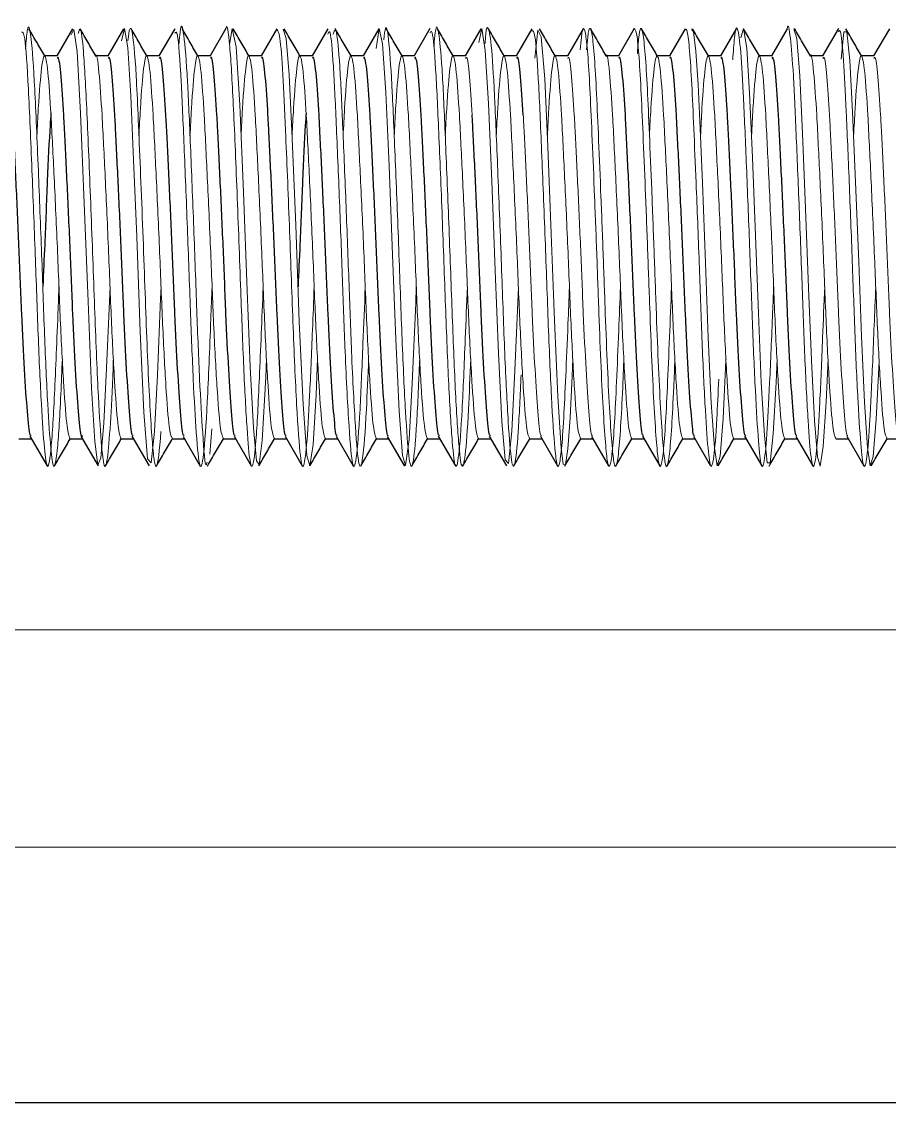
# Model space of a CAD drawing. Header units: millimetres. Extents: x -635 to 515, y -448 to 489.
# Drawn here: x 99.84 to 106.64, y 273.88 to 282.35 of the extents above; entities that cross this region are included whole.
import ezdxf

# ---------------------------------------------------------------- set-up
doc = ezdxf.new("R2010")
doc.units = ezdxf.units.MM

msp = doc.modelspace()

# ---------------------------------------------------------------- linework, layer by layer
at = {"color": 7, "linetype": 'Continuous', "lineweight": 25}
for p, q in [((100.2432, 282.2928), (100.1202, 282.0803)), ((100.6427, 282.2918), (100.5203, 282.0803)), ((101.0434, 282.2932), (100.9202, 282.0803)), ((101.4438, 282.2939), (101.3202, 282.0803)), ((101.8432, 282.2928), (101.7202, 282.0803)), ((102.2427, 282.2918), (102.1203, 282.0803)), ((102.6434, 282.2931), (102.5202, 282.0803)), ((103.0438, 282.2939), (102.9202, 282.0803)), ((103.4432, 282.2929), (103.3202, 282.0803)), ((103.8427, 282.2918), (103.7203, 282.0803)), ((104.2433, 282.2931), (104.1202, 282.0803)), ((104.6438, 282.2939), (104.5202, 282.0803)), ((105.0433, 282.293), (104.9202, 282.0803)), ((105.4427, 282.2918), (105.3203, 282.0803)), ((105.8433, 282.293), (105.7202, 282.0803)), ((106.2438, 282.2939), (106.1202, 282.0803)), ((106.6433, 282.293), (106.5202, 282.0803)), ((100.1228, 282.0803), (100.0226, 282.0803)), ((100.5228, 282.0803), (100.4226, 282.0803)), ((100.9228, 282.0803), (100.8226, 282.0803)), ((101.3228, 282.0803), (101.2226, 282.0803)), ((101.7228, 282.0803), (101.6226, 282.0803)), ((102.1228, 282.0803), (102.0226, 282.0803)), ((102.5228, 282.0803), (102.4226, 282.0803)), ((102.9228, 282.0803), (102.8226, 282.0803)), ((103.3228, 282.0803), (103.2226, 282.0803)), ((103.7228, 282.0803), (103.6226, 282.0803)), ((104.1228, 282.0803), (104.0226, 282.0803)), ((104.5228, 282.0803), (104.4226, 282.0803)), ((104.9228, 282.0803), (104.8226, 282.0803)), ((105.3228, 282.0803), (105.2226, 282.0803)), ((105.7228, 282.0803), (105.6226, 282.0803)), ((106.1228, 282.0803), (106.0226, 282.0803)), ((106.5228, 282.0803), (106.4226, 282.0803)), ((99.8226, 279.0803), (99.9202, 279.0803)), ((99.9091, 279.0995), (100.0436, 278.8671)), ((100.2226, 279.0803), (100.3203, 279.0803)), ((100.3086, 279.1003), (100.4428, 278.8685)), ((100.6226, 279.0803), (100.7202, 279.0803)), ((100.7088, 279.1001), (100.8429, 278.8683)), ((101.0226, 279.0803), (101.1202, 279.0803)), ((101.1093, 279.0991), (101.2438, 278.8667)), ((101.4226, 279.0803), (101.5202, 279.0803)), ((101.5091, 279.0994), (101.6436, 278.867)), ((101.8226, 279.0803), (101.9203, 279.0803)), ((101.9087, 279.1003), (102.0428, 278.8684)), ((102.2226, 279.0803), (102.3202, 279.0803)), ((102.3087, 279.1001), (102.4429, 278.8683)), ((102.6226, 279.0803), (102.7202, 279.0803)), ((102.7093, 279.0991), (102.8438, 278.8667)), ((103.0226, 279.0803), (103.1202, 279.0803)), ((103.1091, 279.0994), (103.2436, 278.867)), ((103.4226, 279.0803), (103.5202, 279.0803)), ((103.5087, 279.1003), (103.6428, 278.8684)), ((103.8226, 279.0803), (103.9202, 279.0803)), ((103.9087, 279.1002), (104.0428, 278.8684)), ((104.2226, 279.0803), (104.3202, 279.0803)), ((104.3092, 279.0992), (104.4437, 278.8668)), ((104.6226, 279.0803), (104.7202, 279.0803)), ((104.7091, 279.0994), (104.8436, 278.8669)), ((105.0226, 279.0803), (105.1202, 279.0803)), ((105.1087, 279.1003), (105.2429, 278.8683)), ((105.4226, 279.0803), (105.5202, 279.0803)), ((105.5087, 279.1002), (105.6428, 278.8684)), ((105.8226, 279.0803), (105.9202, 279.0803)), ((105.9092, 279.0992), (106.0437, 278.8668)), ((106.2226, 279.0803), (106.3202, 279.0803)), ((106.3091, 279.0993), (106.4437, 278.8669)), ((106.6226, 279.0803), (106.7202, 279.0803)), ((93.4745, 273.8803), (118.8745, 273.8803))]:
    msp.add_line(p, q, dxfattribs=at)
at = {"color": 144, "linetype": 'Continuous', "lineweight": 18}
for p, q in [((101.3336, 279.1585), (101.3197, 278.9605)), ((95.4745, 277.5828), (116.8745, 277.5828)), ((95.4745, 275.8803), (116.8745, 275.8803))]:
    msp.add_line(p, q, dxfattribs=at)
at = {"color": 144, "linetype": 'Continuous', "lineweight": 18, "flags": 128}
for points in [[(100.5366, 280.2721), (100.5103, 279.6324), (100.4894, 279.2031), (100.4659, 278.9306), (100.4407, 278.8737), (100.418, 279.0598), (100.3922, 279.4776), (100.3642, 280.1565), (100.3353, 280.9267), (100.3056, 281.6322), (100.2783, 282.1135), (100.2542, 282.2875), (100.2324, 282.2445), (100.2324, 282.2445)], [(100.9366, 280.2714), (100.9331, 280.1802), (100.9079, 279.5786), (100.8852, 279.1379), (100.8594, 278.8923), (100.8313, 278.9242), (100.8025, 279.2879), (100.7728, 279.9187), (100.7455, 280.6642), (100.7214, 281.2667), (100.6995, 281.7667), (100.6757, 282.1425), (100.6498, 282.2957), (100.6269, 282.1988), (100.6269, 282.1988)], [(101.7632, 279.7082), (101.7571, 279.5617), (101.7299, 279.0669), (101.7059, 278.878), (101.6838, 278.9065), (101.6601, 279.1667), (101.6342, 279.6447), (101.6112, 280.2389), (101.5818, 281.0137), (101.5527, 281.698), (101.5248, 282.1514), (101.4946, 282.295), (101.4737, 282.1671), (101.4737, 282.1671)], [(102.1633, 279.7079), (102.1509, 279.4237), (102.1273, 279.0365), (102.1014, 278.867), (102.0784, 278.9484), (102.049, 279.3485), (102.0198, 279.998), (101.9921, 280.7526), (101.9618, 281.4924), (101.9409, 281.9319), (101.9176, 282.2174), (101.8922, 282.2909), (101.8922, 282.2909)], [(102.9366, 280.2723), (102.9316, 280.1414), (102.9051, 279.5155), (102.8805, 279.0751), (102.853, 278.8701), (102.8284, 278.9484), (102.802, 279.2954), (102.7751, 279.8601), (102.7509, 280.5217), (102.7234, 281.2188), (102.6982, 281.7934), (102.6725, 282.1748), (102.6452, 282.2957), (102.6211, 282.138), (102.6211, 282.138)], [(103.7367, 280.2699), (103.7365, 280.2655), (103.7095, 279.6141), (103.6853, 279.1392), (103.6579, 278.8855), (103.6325, 278.9152), (103.607, 279.2148), (103.5796, 279.7498), (103.5554, 280.3978), (103.5283, 281.0994), (103.5023, 281.7061), (103.4774, 282.1235), (103.4499, 282.2956), (103.4255, 282.1856), (103.4255, 282.1856)], [(104.1633, 279.7065), (104.1575, 279.5701), (104.1417, 279.2432), (104.1242, 279.0024), (104.1057, 278.8776), (104.0884, 278.8817), (104.0726, 279.0053), (104.0456, 279.4122), (104.0194, 280.0081), (103.9946, 280.6867), (103.9671, 281.3695), (103.9427, 281.9004), (103.916, 282.229), (103.8894, 282.2824), (103.865, 282.0621), (103.865, 282.0621)], [(105.3634, 279.7052), (105.3629, 279.6922), (105.3415, 279.2384), (105.3177, 278.9442), (105.2937, 278.8669), (105.2723, 279.0084), (105.2483, 279.3609), (105.2245, 279.8742), (105.2032, 280.4597), (105.1789, 281.0844), (105.161, 281.5111), (105.1451, 281.8557), (105.128, 282.1166), (105.1096, 282.2676), (105.0919, 282.2899), (105.0919, 282.2899)], [(105.7633, 279.7078), (105.7553, 279.5213), (105.7338, 279.1183), (105.7094, 278.8922), (105.6863, 278.8916), (105.6645, 279.1045), (105.64, 279.521), (105.6174, 280.0652), (105.5952, 280.6711), (105.5707, 281.2846), (105.5485, 281.7883), (105.5259, 282.1405), (105.5014, 282.2937), (105.4795, 282.2223), (105.4795, 282.2223)], [(106.1633, 279.7077), (106.1484, 279.3695), (106.1257, 279.0183), (106.1012, 278.8666), (106.0794, 278.9394), (106.0563, 279.2246), (106.0319, 279.696), (106.0104, 280.2616), (105.987, 280.8836), (105.9627, 281.4718), (105.9413, 281.9246), (105.9176, 282.2175), (105.8935, 282.2934), (105.8935, 282.2934)], [(106.5634, 279.7053), (106.5626, 279.6854), (106.5412, 279.2335), (106.5174, 278.9418), (106.4934, 278.8674), (106.4721, 279.0116), (106.448, 279.3666), (106.4243, 279.8813), (106.4029, 280.4676), (106.3786, 281.0921), (106.3552, 281.6423), (106.3336, 282.0444), (106.3092, 282.2691), (106.2862, 282.2683), (106.2644, 282.054), (106.2644, 282.054)]]:
    msp.add_lwpolyline(points, dxfattribs=at)
at = {"color": 144, "linetype": 'Continuous', "lineweight": 18}
for points, knots in [([(101.2976, 278.8976), (101.295, 278.8876), (101.2827, 278.8397), (101.2652, 279.0796), (101.2384, 279.5194), (101.2161, 280.0908), (101.1932, 280.7411), (101.1666, 281.3829), (101.1431, 281.9457), (101.1144, 282.2817), (101.0923, 282.3566), (101.0802, 282.2094), (101.0776, 282.1771)], [0, 0, 0, 0, 0.033693, 0.161987, 0.266959, 0.368956, 0.478926, 0.592084, 0.700893, 0.832469, 0.963344, 1, 1, 1, 1]), ([(101.7367, 280.27), (101.7266, 280.021), (101.7067, 279.528), (101.6824, 279.0479), (101.6556, 278.8421), (101.6332, 278.8721), (101.6105, 279.1349), (101.5838, 279.6145), (101.5602, 280.2726), (101.5317, 281.0268), (101.5024, 281.7387), (101.4755, 282.1899), (101.4536, 282.3512), (101.4441, 282.2918), (101.4438, 282.2902)], [0, 0, 0, 0, 0.098639, 0.195339, 0.274497, 0.351524, 0.434352, 0.519705, 0.601823, 0.700967, 0.799766, 0.897115, 0.997124, 1, 1, 1, 1]), ([(100.1365, 280.2733), (100.1344, 280.2167), (100.1224, 279.9022), (100.1011, 279.3957), (100.0736, 278.9339), (100.0445, 278.8177), (100.0225, 278.9803), (99.998, 279.3367), (99.9732, 279.8767), (99.9512, 280.5312), (99.9231, 281.2307), (99.8973, 281.8569), (99.8698, 282.2681), (99.852, 282.2671), (99.8441, 282.2667)], [0, 0, 0, 0, 0.02158, 0.120057, 0.217683, 0.317541, 0.393161, 0.471771, 0.55624, 0.638098, 0.723341, 0.820809, 0.919453, 1, 1, 1, 1]), ([(100.1632, 279.7097), (100.1592, 279.6133), (100.1456, 279.2857), (100.1237, 278.9412), (100.0945, 278.8162), (100.0725, 278.9807), (100.048, 279.3367), (100.0232, 279.8766), (100.0012, 280.5317), (99.9731, 281.2286), (99.9472, 281.8659), (99.9181, 282.2617), (99.8928, 282.3579), (99.8787, 282.1913), (99.8739, 282.1343)], [0, 0, 0, 0, 0.0410443, 0.1395636, 0.2403343, 0.3166456, 0.3959748, 0.4812161, 0.5638231, 0.6498453, 0.7482048, 0.8477505, 0.9479073, 1, 1, 1, 1]), ([(100.5633, 279.7067), (100.5623, 279.6817), (100.5536, 279.4698), (100.5399, 279.1771), (100.5152, 278.8853), (100.4904, 278.8317), (100.4684, 279.0262), (100.4403, 279.4695), (100.4143, 280.1445), (100.3854, 280.9404), (100.3552, 281.665), (100.3308, 282.1291), (100.3059, 282.3241), (100.2931, 282.2756), (100.2878, 282.2551)], [0, 0, 0, 0, 0.0107241, 0.0907315, 0.173843, 0.263287, 0.3498561, 0.4400136, 0.5432408, 0.6474968, 0.7525885, 0.8550671, 0.9388195, 1, 1, 1, 1]), ([(100.9352, 279.1379), (100.9243, 278.9804), (100.9123, 278.8834), (100.8956, 278.8582), (100.8904, 278.8689), (100.8807, 278.9227), (100.876, 278.9659), (100.86, 279.1506), (100.848, 279.3493), (100.8312, 279.7093), (100.8258, 279.8388), (100.8159, 280.1026), (100.8113, 280.237), (100.7957, 280.6651), (100.7837, 280.9725), (100.7667, 281.3803), (100.7612, 281.5073), (100.7511, 281.7334), (100.7467, 281.832), (100.7313, 282.0994), (100.7194, 282.2272), (100.7023, 282.2983), (100.6967, 282.3026), (100.6864, 282.2758), (100.6819, 282.246), (100.6769, 282.1988)], [0, 0, 0, 0, 0.125, 0.125, 0.1875, 0.1875, 0.25, 0.25, 0.375, 0.375, 0.4375, 0.4375, 0.5, 0.5, 0.625, 0.625, 0.6875, 0.6875, 0.75, 0.75, 0.875, 0.875, 0.9375, 0.9375, 1, 1, 1, 1]), ([(101.3365, 280.2734), (101.3332, 280.1879), (101.32, 279.8471), (101.2985, 279.3301), (101.2699, 278.9023), (101.2395, 278.8165), (101.2152, 279.0658), (101.1884, 279.5226), (101.1661, 280.09), (101.1432, 280.7407), (101.1166, 281.3853), (101.0931, 281.936), (101.0672, 282.2875), (101.0506, 282.2663), (101.0437, 282.2575)], [0, 0, 0, 0, 0.032701, 0.13034, 0.228521, 0.327859, 0.424462, 0.503503, 0.580305, 0.66311, 0.748315, 0.830245, 0.929319, 1, 1, 1, 1]), ([(102.1365, 280.273), (102.132, 280.1579), (102.1196, 279.8426), (102.1002, 279.3882), (102.0777, 278.9944), (102.051, 278.8251), (102.0273, 278.9147), (101.9989, 279.3049), (101.9695, 279.9741), (101.9426, 280.7654), (101.9132, 281.4645), (101.8913, 281.9615), (101.8672, 282.2683), (101.8513, 282.2813), (101.8432, 282.2879)], [0, 0, 0, 0, 0.044218, 0.121163, 0.203689, 0.288847, 0.370832, 0.469648, 0.568306, 0.66533, 0.765137, 0.840618, 0.91881, 1, 1, 1, 1]), ([(102.5365, 280.273), (102.5305, 280.1206), (102.5159, 279.7556), (102.4945, 279.2481), (102.4662, 278.8747), (102.4367, 278.8296), (102.4099, 279.1344), (102.3804, 279.6869), (102.3584, 280.3274), (102.3342, 280.9623), (102.309, 281.5665), (102.2872, 282.032), (102.263, 282.303), (102.249, 282.2667), (102.2431, 282.2515)], [0, 0, 0, 0, 0.058714, 0.140625, 0.239176, 0.337752, 0.434522, 0.534189, 0.609558, 0.687545, 0.771997, 0.853394, 0.93812, 1, 1, 1, 1]), ([(102.5633, 279.7077), (102.5574, 279.5683), (102.5424, 279.2104), (102.5163, 278.8786), (102.4866, 278.8286), (102.4599, 279.1346), (102.4304, 279.6869), (102.4084, 280.3274), (102.3842, 280.9625), (102.359, 281.5655), (102.3372, 282.0356), (102.3095, 282.3286), (102.2923, 282.2752), (102.2831, 282.2468)], [0, 0, 0, 0, 0.0657302, 0.1687725, 0.2718413, 0.373021, 0.4772297, 0.5560331, 0.6375744, 0.7258746, 0.8109815, 0.8995683, 1, 1, 1, 1]), ([(102.9632, 279.7083), (102.9605, 279.6424), (102.949, 279.3675), (102.9311, 279.0348), (102.9025, 278.8209), (102.8786, 278.9051), (102.8522, 279.2598), (102.8247, 279.8329), (102.8014, 280.5294), (102.773, 281.2304), (102.7483, 281.8303), (102.7228, 282.2139), (102.6988, 282.3509), (102.6861, 282.2444), (102.6816, 282.2069)], [0, 0, 0, 0, 0.028555, 0.118946, 0.212797, 0.303344, 0.39583, 0.489026, 0.579099, 0.672851, 0.764012, 0.855806, 0.949368, 1, 1, 1, 1]), ([(103.3365, 280.2739), (103.331, 280.1346), (103.3165, 279.7676), (103.2957, 279.276), (103.2694, 278.9092), (103.2418, 278.8215), (103.2186, 279.0203), (103.1903, 279.4731), (103.1654, 280.1105), (103.14, 280.8236), (103.1119, 281.4974), (103.0888, 282.0125), (103.064, 282.2966), (103.0497, 282.2715), (103.0441, 282.2617)], [0, 0, 0, 0, 0.053559, 0.141063, 0.230273, 0.32032, 0.407264, 0.497761, 0.585889, 0.674412, 0.764792, 0.851679, 0.941917, 1, 1, 1, 1]), ([(103.3632, 279.7085), (103.3574, 279.5685), (103.3431, 279.2294), (103.3195, 278.9131), (103.2918, 278.8205), (103.2686, 279.0206), (103.2403, 279.4731), (103.2154, 280.1103), (103.19, 280.8242), (103.1619, 281.4947), (103.1388, 282.0221), (103.1108, 282.2966), (103.0903, 282.3376), (103.0786, 282.1968), (103.0754, 282.1575)], [0, 0, 0, 0, 0.063504, 0.153906, 0.245155, 0.333261, 0.424966, 0.514271, 0.603976, 0.695563, 0.78361, 0.875052, 0.965109, 1, 1, 1, 1]), ([(103.7578, 279.5818), (103.7505, 279.4206), (103.735, 279.0794), (103.7076, 278.8407), (103.6825, 278.8685), (103.6573, 279.1793), (103.6291, 279.7186), (103.6059, 280.4011), (103.5781, 281.1116), (103.5521, 281.7335), (103.5279, 282.1754), (103.4992, 282.3244), (103.484, 282.3054), (103.4751, 282.179), (103.4748, 282.1756)], [0, 0, 0, 0, 0.08331, 0.176349, 0.267096, 0.358019, 0.451007, 0.540375, 0.633125, 0.724625, 0.814828, 0.907991, 0.997559, 1, 1, 1, 1]), ([(104.1366, 280.2716), (104.1328, 280.1738), (104.1229, 279.9217), (104.1073, 279.563), (104.0919, 279.2236), (104.0742, 278.9814), (104.0557, 278.8564), (104.0383, 278.8608), (104.0202, 279.0097), (103.9953, 279.3768), (103.9693, 279.9888), (103.9451, 280.6971), (103.9166, 281.3849), (103.8931, 281.9367), (103.867, 282.2782), (103.8505, 282.2764), (103.8428, 282.2756)], [0, 0, 0, 0, 0.037684, 0.097159, 0.154563, 0.214007, 0.274437, 0.333587, 0.391051, 0.480677, 0.569245, 0.656376, 0.746467, 0.833116, 0.922304, 1, 1, 1, 1]), ([(104.5366, 280.2713), (104.532, 280.1558), (104.5214, 279.8873), (104.5054, 279.5189), (104.49, 279.1899), (104.472, 278.9603), (104.4536, 278.8503), (104.4365, 278.8694), (104.4208, 279.0112), (104.4026, 279.2691), (104.3842, 279.6269), (104.3676, 280.0503), (104.3516, 280.5111), (104.3333, 280.9821), (104.3149, 281.4232), (104.2988, 281.798), (104.2823, 282.0851), (104.2639, 282.2658), (104.2456, 282.3136), (104.2326, 282.2664), (104.2242, 282.1637), (104.2213, 282.129)], [0, 0, 0, 0, 0.0414636, 0.0963756, 0.1496369, 0.2049685, 0.2609711, 0.3155489, 0.3689639, 0.4245252, 0.4804471, 0.5346513, 0.5883429, 0.6440899, 0.6998853, 0.7536874, 0.8077681, 0.8636557, 0.9192793, 0.9727669, 1, 1, 1, 1]), ([(104.5633, 279.7067), (104.5607, 279.6455), (104.5524, 279.4508), (104.5401, 279.1923), (104.522, 278.9596), (104.5036, 278.8505), (104.4865, 278.8693), (104.4708, 279.0112), (104.4526, 279.2691), (104.4342, 279.6269), (104.4176, 280.0503), (104.4016, 280.5111), (104.3833, 280.9821), (104.3649, 281.4232), (104.3488, 281.798), (104.3323, 282.0851), (104.3139, 282.2658), (104.2956, 282.3136), (104.2826, 282.2664), (104.2742, 282.1637), (104.2713, 282.129)], [0, 0, 0, 0, 0.026315, 0.083706, 0.143327, 0.203672, 0.262481, 0.320038, 0.379907, 0.440165, 0.498571, 0.556426, 0.616495, 0.676616, 0.73459, 0.792864, 0.853085, 0.913021, 0.970655, 1, 1, 1, 1]), ([(104.9366, 280.2707), (104.9313, 280.1377), (104.92, 279.8533), (104.9036, 279.476), (104.888, 279.1576), (104.8699, 278.9409), (104.8515, 278.846), (104.8347, 278.8797), (104.8188, 279.0355), (104.8005, 279.3064), (104.7821, 279.6734), (104.7659, 280.1025), (104.7495, 280.566), (104.7311, 281.0361), (104.7128, 281.4706), (104.697, 281.8367), (104.6802, 282.1107), (104.6616, 282.2835), (104.6497, 282.2904), (104.6438, 282.2939)], [0, 0, 0, 0, 0.05187, 0.11091, 0.16857, 0.228547, 0.288983, 0.347628, 0.405559, 0.465747, 0.526056, 0.584267, 0.6426, 0.70295, 0.763083, 0.820927, 0.879685, 0.940148, 1, 1, 1, 1]), ([(104.9633, 279.7067), (104.9601, 279.6309), (104.9512, 279.4232), (104.9381, 279.1596), (104.9199, 278.9403), (104.9015, 278.8461), (104.8847, 278.8797), (104.8688, 279.0355), (104.8505, 279.3064), (104.8321, 279.6734), (104.8159, 280.1025), (104.7995, 280.566), (104.7811, 281.0361), (104.7628, 281.4707), (104.747, 281.8363), (104.7301, 282.112), (104.7117, 282.2786), (104.6936, 282.3117), (104.6806, 282.2504), (104.6718, 282.1379), (104.6687, 282.0977)], [0, 0, 0, 0, 0.032715, 0.089703, 0.14898, 0.208711, 0.266672, 0.323928, 0.383413, 0.443019, 0.50055, 0.558203, 0.617848, 0.677281, 0.73445, 0.792522, 0.852279, 0.911491, 0.968427, 1, 1, 1, 1]), ([(105.306, 279.5464), (105.3012, 279.4376), (105.2892, 279.163), (105.2678, 278.9102), (105.2433, 278.828), (105.2227, 278.9774), (105.1983, 279.3327), (105.1742, 279.8525), (105.1535, 280.4652), (105.1309, 281.0428), (105.1108, 281.5172), (105.0952, 281.874), (105.078, 282.1358), (105.06, 282.2915), (105.0487, 282.2892), (105.0433, 282.2881)], [0, 0, 0, 0, 0.058219, 0.146922, 0.235997, 0.321678, 0.410713, 0.499466, 0.585204, 0.674501, 0.741343, 0.805605, 0.87145, 0.938911, 1, 1, 1, 1]), ([(105.7366, 280.2727), (105.734, 280.2053), (105.7234, 279.9301), (105.705, 279.5041), (105.6842, 279.0813), (105.6592, 278.8549), (105.6362, 278.8542), (105.6149, 279.0758), (105.5898, 279.493), (105.5673, 280.0526), (105.5455, 280.6799), (105.5204, 281.2943), (105.4985, 281.815), (105.4761, 282.1792), (105.451, 282.3258), (105.4326, 282.2827), (105.4202, 282.1138), (105.4155, 282.0491)], [0, 0, 0, 0, 0.023423, 0.095623, 0.165867, 0.239015, 0.310837, 0.38135, 0.45459, 0.52598, 0.596869, 0.670141, 0.741065, 0.812419, 0.885663, 0.956203, 1, 1, 1, 1]), ([(106.1365, 280.2729), (106.1311, 280.1364), (106.1177, 279.7977), (106.0984, 279.3434), (106.076, 278.9807), (106.0509, 278.8292), (106.0296, 278.9048), (106.0065, 279.1964), (105.9816, 279.6694), (105.9606, 280.2601), (105.9371, 280.893), (105.9124, 281.483), (105.8916, 281.9625), (105.8677, 282.2384), (105.8508, 282.3428), (105.8434, 282.2924), (105.8433, 282.2918)], [0, 0, 0, 0, 0.052573, 0.13044, 0.208836, 0.289276, 0.366728, 0.4456, 0.52594, 0.603093, 0.682381, 0.762556, 0.83953, 0.919174, 0.999119, 1, 1, 1, 1]), ([(106.5367, 280.2699), (106.5284, 280.0676), (106.5122, 279.6702), (106.4915, 279.2003), (106.4674, 278.9043), (106.4431, 278.8294), (106.4224, 278.9805), (106.398, 279.3385), (106.374, 279.8598), (106.3532, 280.4735), (106.3285, 281.1011), (106.3049, 281.6625), (106.284, 282.0756), (106.2618, 282.2987), (106.2491, 282.2771), (106.2441, 282.2686)], [0, 0, 0, 0, 0.079852, 0.15693, 0.236709, 0.316755, 0.393779, 0.473849, 0.553597, 0.630686, 0.710984, 0.790373, 0.867648, 0.948108, 1, 1, 1, 1]), ([(100.4745, 281.617), (100.4666, 281.7378), (100.4505, 281.9825), (100.4314, 282.1145), (100.4229, 282.0771), (100.4226, 282.0755)], [0, 0, 0, 0, 0.482804, 0.978262, 1, 1, 1, 1]), ([(104.4745, 281.617), (104.4666, 281.7378), (104.4505, 281.9825), (104.4314, 282.1145), (104.4229, 282.0771), (104.4226, 282.0755)], [0, 0, 0, 0, 0.482804, 0.978262, 1, 1, 1, 1]), ([(106.0745, 281.617), (106.0666, 281.7378), (106.0505, 281.9825), (106.0314, 282.1145), (106.0229, 282.0771), (106.0226, 282.0755)], [0, 0, 0, 0, 0.482804, 0.978262, 1, 1, 1, 1]), ([(100.0745, 281.617), (100.0665, 281.7424), (100.0504, 281.9964), (100.0231, 282.1182), (100.0007, 282.0103), (99.9792, 281.7677), (99.9669, 281.525), (99.9632, 281.4507)], [0, 0, 0, 0, 0.223333, 0.45252, 0.672656, 0.899858, 1, 1, 1, 1]), ([(100.8745, 281.617), (100.8665, 281.7424), (100.8504, 281.9964), (100.8231, 282.1182), (100.8007, 282.0102), (100.7793, 281.7683), (100.767, 281.5263), (100.7633, 281.4529)], [0, 0, 0, 0, 0.223561, 0.452981, 0.673341, 0.900775, 1, 1, 1, 1]), ([(101.2745, 281.617), (101.2665, 281.7424), (101.2504, 281.9964), (101.2231, 282.1182), (101.2007, 282.0102), (101.1793, 281.7684), (101.167, 281.5266), (101.1633, 281.4533)], [0, 0, 0, 0, 0.223609, 0.453078, 0.673486, 0.900968, 1, 1, 1, 1]), ([(101.6745, 281.617), (101.6665, 281.7424), (101.6504, 281.9964), (101.6231, 282.1182), (101.6007, 282.0103), (101.5792, 281.7678), (101.5669, 281.5252), (101.5632, 281.4511)], [0, 0, 0, 0, 0.223375, 0.452605, 0.672783, 0.900028, 1, 1, 1, 1]), ([(102.0745, 281.617), (102.0665, 281.7424), (102.0504, 281.9964), (102.0231, 282.1182), (102.0007, 282.0102), (101.9793, 281.7687), (101.9671, 281.5275), (101.9634, 281.4547)], [0, 0, 0, 0, 0.223749, 0.453362, 0.673907, 0.901532, 1, 1, 1, 1]), ([(102.4745, 281.617), (102.4665, 281.7424), (102.4504, 281.9964), (102.4231, 282.1182), (102.4007, 282.0102), (102.3793, 281.7685), (102.367, 281.5269), (102.3633, 281.4538)], [0, 0, 0, 0, 0.2236543, 0.4531703, 0.6736229, 0.9011517, 1, 1, 1, 1]), ([(102.8745, 281.617), (102.8665, 281.7424), (102.8504, 281.9964), (102.8231, 282.1182), (102.8007, 282.0102), (102.7793, 281.768), (102.767, 281.5257), (102.7632, 281.4518)], [0, 0, 0, 0, 0.22345, 0.452756, 0.673007, 0.900328, 1, 1, 1, 1]), ([(103.2745, 281.617), (103.2665, 281.7424), (103.2504, 281.9964), (103.2231, 282.1183), (103.2007, 282.0102), (103.1793, 281.7688), (103.1671, 281.5278), (103.1634, 281.4551)], [0, 0, 0, 0, 0.223793, 0.453451, 0.67404, 0.90171, 1, 1, 1, 1]), ([(103.3745, 281.617), (103.3677, 281.7255), (103.354, 281.9425), (103.3353, 282.0828), (103.3255, 282.065), (103.3228, 282.0599)], [0, 0, 0, 0, 0.418034, 0.836098, 1, 1, 1, 1]), ([(103.6745, 281.617), (103.6665, 281.7424), (103.6504, 281.9964), (103.6231, 282.1182), (103.6007, 282.0102), (103.5793, 281.768), (103.567, 281.5256), (103.5632, 281.4518)], [0, 0, 0, 0, 0.223444, 0.452745, 0.67299, 0.900305, 1, 1, 1, 1]), ([(104.0745, 281.617), (104.0665, 281.7424), (104.0504, 281.9964), (104.0231, 282.1182), (104.0007, 282.0102), (103.9793, 281.7683), (103.967, 281.5264), (103.9633, 281.4529)], [0, 0, 0, 0, 0.223565, 0.452989, 0.673354, 0.900791, 1, 1, 1, 1]), ([(104.1745, 281.617), (104.1677, 281.7255), (104.154, 281.9425), (104.1353, 282.0828), (104.1255, 282.065), (104.1228, 282.0599)], [0, 0, 0, 0, 0.418021, 0.836071, 1, 1, 1, 1]), ([(104.8745, 281.617), (104.8665, 281.7424), (104.8504, 281.9964), (104.8231, 282.1183), (104.8007, 282.0102), (104.7793, 281.7689), (104.7671, 281.528), (104.7634, 281.4555)], [0, 0, 0, 0, 0.223834, 0.453534, 0.674163, 0.901874, 1, 1, 1, 1]), ([(105.2745, 281.617), (105.2665, 281.7424), (105.2504, 281.9964), (105.2231, 282.1182), (105.2007, 282.0102), (105.1793, 281.7688), (105.1671, 281.5276), (105.1634, 281.4548)], [0, 0, 0, 0, 0.223763, 0.453391, 0.673951, 0.901591, 1, 1, 1, 1]), ([(105.6745, 281.617), (105.6665, 281.7424), (105.6504, 281.9964), (105.6231, 282.1182), (105.6007, 282.0102), (105.5793, 281.7683), (105.567, 281.5264), (105.5633, 281.4529)], [0, 0, 0, 0, 0.223561, 0.452981, 0.673342, 0.900776, 1, 1, 1, 1]), ([(106.1745, 281.6171), (106.1677, 281.7255), (106.154, 281.9425), (106.1353, 282.0828), (106.1255, 282.065), (106.1228, 282.0599)], [0, 0, 0, 0, 0.4180419, 0.8361133, 1, 1, 1, 1]), ([(106.4745, 281.617), (106.4665, 281.7424), (106.4504, 281.9964), (106.4231, 282.1182), (106.4007, 282.0102), (106.3793, 281.7682), (106.367, 281.5263), (106.3633, 281.4528)], [0, 0, 0, 0, 0.22355, 0.452959, 0.673309, 0.900732, 1, 1, 1, 1]), ([(106.5745, 281.6171), (106.5677, 281.7256), (106.554, 281.9425), (106.5353, 282.0828), (106.5255, 282.065), (106.5228, 282.0599)], [0, 0, 0, 0, 0.418057, 0.836143, 1, 1, 1, 1]), ([(100.2226, 279.085), (100.2152, 279.1027), (100.2, 279.1396), (100.1746, 279.4704), (100.1484, 279.9596), (100.1259, 280.5451), (100.0986, 281.1443), (100.0825, 281.4608), (100.0745, 281.617)], [0, 0, 0, 0, 0.157112, 0.327028, 0.496945, 0.661577, 0.832977, 1, 1, 1, 1]), ([(100.6226, 279.085), (100.6152, 279.1027), (100.6, 279.1396), (100.5746, 279.4704), (100.5484, 279.9596), (100.5259, 280.5451), (100.4986, 281.1443), (100.4825, 281.4608), (100.4745, 281.617)], [0, 0, 0, 0, 0.157112, 0.3270283, 0.4969447, 0.6615767, 0.8329771, 1, 1, 1, 1]), ([(101.0226, 279.085), (101.0152, 279.1027), (101, 279.1396), (100.9746, 279.4704), (100.9484, 279.9596), (100.9259, 280.5451), (100.8986, 281.1443), (100.8825, 281.4608), (100.8745, 281.617)], [0, 0, 0, 0, 0.157112, 0.327028, 0.496945, 0.661577, 0.832977, 1, 1, 1, 1]), ([(101.4226, 279.085), (101.4152, 279.1027), (101.4, 279.1396), (101.3746, 279.4704), (101.3484, 279.9596), (101.3259, 280.5451), (101.2986, 281.1443), (101.2825, 281.4608), (101.2745, 281.617)], [0, 0, 0, 0, 0.157112, 0.327028, 0.496945, 0.661577, 0.832977, 1, 1, 1, 1]), ([(101.8226, 279.085), (101.8152, 279.1027), (101.8, 279.1396), (101.7746, 279.4704), (101.7484, 279.9596), (101.7259, 280.5451), (101.6986, 281.1443), (101.6825, 281.4608), (101.6745, 281.617)], [0, 0, 0, 0, 0.157112, 0.327028, 0.496945, 0.661577, 0.832977, 1, 1, 1, 1]), ([(102.2226, 279.085), (102.2152, 279.1027), (102.2, 279.1396), (102.1746, 279.4704), (102.1484, 279.9596), (102.1259, 280.5451), (102.0986, 281.1443), (102.0825, 281.4608), (102.0745, 281.617)], [0, 0, 0, 0, 0.157112, 0.327028, 0.496945, 0.661577, 0.832977, 1, 1, 1, 1]), ([(102.6226, 279.085), (102.6152, 279.1027), (102.6, 279.1396), (102.5746, 279.4704), (102.5484, 279.9596), (102.5259, 280.5451), (102.4986, 281.1443), (102.4825, 281.4608), (102.4745, 281.617)], [0, 0, 0, 0, 0.157112, 0.3270283, 0.4969447, 0.6615767, 0.8329771, 1, 1, 1, 1]), ([(103.0226, 279.085), (103.0152, 279.1027), (103, 279.1396), (102.9746, 279.4704), (102.9484, 279.9596), (102.9259, 280.5451), (102.8986, 281.1443), (102.8825, 281.4608), (102.8745, 281.617)], [0, 0, 0, 0, 0.157112, 0.327028, 0.496945, 0.661577, 0.832977, 1, 1, 1, 1]), ([(103.4226, 279.085), (103.4152, 279.1027), (103.4, 279.1396), (103.3746, 279.4704), (103.3484, 279.9596), (103.3259, 280.5451), (103.2986, 281.1443), (103.2825, 281.4608), (103.2745, 281.617)], [0, 0, 0, 0, 0.157112, 0.327028, 0.496945, 0.661577, 0.832977, 1, 1, 1, 1]), ([(103.8226, 279.085), (103.8152, 279.1027), (103.8, 279.1396), (103.7746, 279.4704), (103.7484, 279.9596), (103.7259, 280.5451), (103.6986, 281.1443), (103.6825, 281.4608), (103.6745, 281.617)], [0, 0, 0, 0, 0.157112, 0.3270283, 0.4969447, 0.6615767, 0.8329771, 1, 1, 1, 1]), ([(103.9174, 279.1052), (103.9149, 279.1051), (103.9052, 279.1045), (103.8896, 279.2784), (103.8664, 279.6049), (103.8449, 280.0526), (103.8252, 280.5575), (103.8022, 281.0642), (103.7851, 281.4154), (103.7765, 281.5788), (103.7745, 281.617)], [0, 0, 0, 0, 0.053588, 0.203665, 0.353732, 0.50385, 0.653935, 0.804004, 0.95412, 1, 1, 1, 1]), ([(104.2226, 279.085), (104.2152, 279.1027), (104.2, 279.1396), (104.1746, 279.4704), (104.1484, 279.9596), (104.1259, 280.5451), (104.0986, 281.1443), (104.0825, 281.4608), (104.0745, 281.617)], [0, 0, 0, 0, 0.157112, 0.327028, 0.496945, 0.661577, 0.832977, 1, 1, 1, 1]), ([(104.3183, 279.1044), (104.3155, 279.1041), (104.3055, 279.1028), (104.2896, 279.2779), (104.2664, 279.605), (104.2449, 280.0527), (104.2252, 280.5575), (104.2022, 281.0642), (104.1851, 281.4154), (104.1765, 281.5788), (104.1745, 281.617)], [0, 0, 0, 0, 0.059531, 0.208669, 0.357799, 0.506978, 0.656124, 0.805255, 0.954432, 1, 1, 1, 1]), ([(104.6226, 279.085), (104.6152, 279.1027), (104.6, 279.1396), (104.5746, 279.4704), (104.5484, 279.9596), (104.5259, 280.5451), (104.4986, 281.1443), (104.4825, 281.4608), (104.4745, 281.617)], [0, 0, 0, 0, 0.157112, 0.3270283, 0.4969447, 0.6615767, 0.8329771, 1, 1, 1, 1]), ([(105.0226, 279.085), (105.0152, 279.1027), (105, 279.1396), (104.9746, 279.4704), (104.9484, 279.9596), (104.9259, 280.5451), (104.8986, 281.1443), (104.8825, 281.4608), (104.8745, 281.617)], [0, 0, 0, 0, 0.157112, 0.327028, 0.496945, 0.661577, 0.832977, 1, 1, 1, 1]), ([(105.4226, 279.085), (105.4152, 279.1027), (105.4, 279.1396), (105.3746, 279.4704), (105.3484, 279.9596), (105.3259, 280.5451), (105.2986, 281.1443), (105.2825, 281.4608), (105.2745, 281.617)], [0, 0, 0, 0, 0.157112, 0.327028, 0.496945, 0.661577, 0.832977, 1, 1, 1, 1]), ([(105.8226, 279.085), (105.8152, 279.1027), (105.8, 279.1396), (105.7746, 279.4704), (105.7484, 279.9596), (105.7259, 280.5451), (105.6986, 281.1443), (105.6825, 281.4608), (105.6745, 281.617)], [0, 0, 0, 0, 0.157112, 0.327028, 0.496945, 0.661577, 0.832977, 1, 1, 1, 1]), ([(106.2226, 279.085), (106.2152, 279.1027), (106.2, 279.1396), (106.1746, 279.4704), (106.1484, 279.9596), (106.1259, 280.5451), (106.0986, 281.1443), (106.0825, 281.4608), (106.0745, 281.617)], [0, 0, 0, 0, 0.157112, 0.327028, 0.496945, 0.661577, 0.832977, 1, 1, 1, 1]), ([(106.3182, 279.1046), (106.3154, 279.1042), (106.3054, 279.1031), (106.2896, 279.278), (106.2664, 279.605), (106.2449, 280.0526), (106.2252, 280.5575), (106.2022, 281.0642), (106.1851, 281.4154), (106.1765, 281.5788), (106.1745, 281.6171)], [0, 0, 0, 0, 0.058476, 0.207775, 0.357066, 0.506407, 0.655715, 0.805007, 0.954345, 1, 1, 1, 1]), ([(106.6226, 279.085), (106.6152, 279.1027), (106.6, 279.1396), (106.5746, 279.4704), (106.5484, 279.9596), (106.5259, 280.5451), (106.4986, 281.1443), (106.4825, 281.4608), (106.4745, 281.617)], [0, 0, 0, 0, 0.157112, 0.327028, 0.496945, 0.661577, 0.832977, 1, 1, 1, 1]), ([(106.7174, 279.1052), (106.7148, 279.1051), (106.7052, 279.1046), (106.6896, 279.2784), (106.6664, 279.6049), (106.6449, 280.0527), (106.6252, 280.5575), (106.6022, 281.0642), (106.5851, 281.4154), (106.5765, 281.5788), (106.5745, 281.6171)], [0, 0, 0, 0, 0.0532387, 0.2033664, 0.3534859, 0.5036554, 0.6537916, 0.8039123, 0.9540795, 1, 1, 1, 1])]:
    msp.add_open_spline(points, degree=3, knots=knots, dxfattribs=at)
at = {"color": 7, "linetype": 'Continuous', "lineweight": 25}
for points, knots in [([(100.0249, 282.0803), (100.0048, 282.1151), (99.9637, 282.186), (99.9226, 282.257), (99.9017, 282.2931)], [0, 0, 0, 0, 0.490314, 1, 1, 1, 1]), ([(100.4249, 282.0803), (100.4048, 282.1149), (100.3638, 282.1858), (100.3228, 282.2566), (100.3019, 282.2928)], [0, 0, 0, 0, 0.489222, 1, 1, 1, 1]), ([(100.8249, 282.0803), (100.8046, 282.1152), (100.7635, 282.1864), (100.7223, 282.2575), (100.7013, 282.2937)], [0, 0, 0, 0, 0.49135, 1, 1, 1, 1]), ([(101.2248, 282.0803), (101.2045, 282.1154), (101.1632, 282.1868), (101.1219, 282.2581), (101.101, 282.2943)], [0, 0, 0, 0, 0.492983, 1, 1, 1, 1]), ([(101.6249, 282.0803), (101.6047, 282.1151), (101.5637, 282.186), (101.5226, 282.257), (101.5017, 282.2932)], [0, 0, 0, 0, 0.490425, 1, 1, 1, 1]), ([(102.0249, 282.0803), (102.0048, 282.1149), (101.9638, 282.1857), (101.9228, 282.2566), (101.9019, 282.2928)], [0, 0, 0, 0, 0.489193, 1, 1, 1, 1]), ([(102.4249, 282.0803), (102.4047, 282.1152), (102.3635, 282.1864), (102.3223, 282.2575), (102.3014, 282.2937)], [0, 0, 0, 0, 0.491246, 1, 1, 1, 1]), ([(102.8248, 282.0803), (102.8045, 282.1154), (102.7632, 282.1868), (102.7219, 282.2581), (102.701, 282.2943)], [0, 0, 0, 0, 0.49299, 1, 1, 1, 1]), ([(103.2249, 282.0803), (103.2047, 282.1151), (103.1636, 282.1861), (103.1226, 282.2571), (103.1016, 282.2932)], [0, 0, 0, 0, 0.490541, 1, 1, 1, 1]), ([(103.6249, 282.0803), (103.6048, 282.1149), (103.5638, 282.1857), (103.5228, 282.2566), (103.5019, 282.2928)], [0, 0, 0, 0, 0.48917, 1, 1, 1, 1]), ([(104.0249, 282.0803), (104.0047, 282.1152), (103.9635, 282.1863), (103.9223, 282.2574), (103.9014, 282.2936)], [0, 0, 0, 0, 0.491142, 1, 1, 1, 1]), ([(104.4248, 282.0803), (104.4045, 282.1154), (104.3632, 282.1868), (104.3219, 282.2581), (104.301, 282.2943)], [0, 0, 0, 0, 0.49299, 1, 1, 1, 1]), ([(104.8249, 282.0803), (104.8047, 282.1151), (104.7636, 282.1861), (104.7225, 282.2571), (104.7016, 282.2933)], [0, 0, 0, 0, 0.49066, 1, 1, 1, 1]), ([(105.2249, 282.0803), (105.2048, 282.1149), (105.1638, 282.1857), (105.1229, 282.2566), (105.1019, 282.2927)], [0, 0, 0, 0, 0.489152, 1, 1, 1, 1]), ([(105.6249, 282.0803), (105.6047, 282.1152), (105.5635, 282.1863), (105.5224, 282.2574), (105.5014, 282.2936)], [0, 0, 0, 0, 0.491037, 1, 1, 1, 1]), ([(106.0248, 282.0803), (106.0045, 282.1154), (105.9632, 282.1868), (105.9219, 282.2581), (105.9009, 282.2943)], [0, 0, 0, 0, 0.492983, 1, 1, 1, 1]), ([(106.4249, 282.0803), (106.4047, 282.1151), (106.3636, 282.1861), (106.3225, 282.2571), (106.3016, 282.2933)], [0, 0, 0, 0, 0.490783, 1, 1, 1, 1]), ([(100.1745, 281.617), (100.1677, 281.7255), (100.154, 281.9424), (100.1353, 282.0828), (100.1255, 282.065), (100.1228, 282.0599)], [0, 0, 0, 0, 0.418008, 0.836046, 1, 1, 1, 1]), ([(100.5745, 281.6169), (100.5677, 281.7254), (100.554, 281.9424), (100.5353, 282.0828), (100.5255, 282.065), (100.5228, 282.0599)], [0, 0, 0, 0, 0.417987, 0.836004, 1, 1, 1, 1]), ([(100.9745, 281.617), (100.9677, 281.7255), (100.954, 281.9425), (100.9353, 282.0828), (100.9255, 282.065), (100.9228, 282.0599)], [0, 0, 0, 0, 0.418035, 0.836099, 1, 1, 1, 1]), ([(101.3745, 281.617), (101.3677, 281.7255), (101.354, 281.9425), (101.3353, 282.0828), (101.3255, 282.065), (101.3228, 282.0599)], [0, 0, 0, 0, 0.418026, 0.836082, 1, 1, 1, 1]), ([(101.7745, 281.617), (101.7677, 281.7255), (101.754, 281.9424), (101.7353, 282.0828), (101.7255, 282.065), (101.7228, 282.0599)], [0, 0, 0, 0, 0.418007, 0.836044, 1, 1, 1, 1]), ([(102.1745, 281.617), (102.1677, 281.7255), (102.154, 281.9425), (102.1353, 282.0828), (102.1255, 282.065), (102.1228, 282.0599)], [0, 0, 0, 0, 0.418026, 0.836081, 1, 1, 1, 1]), ([(102.5745, 281.6171), (102.5677, 281.7256), (102.554, 281.9425), (102.5353, 282.0828), (102.5255, 282.065), (102.5228, 282.0599)], [0, 0, 0, 0, 0.418064, 0.836158, 1, 1, 1, 1]), ([(102.9745, 281.617), (102.9677, 281.7255), (102.954, 281.9425), (102.9353, 282.0828), (102.9255, 282.065), (102.9228, 282.0599)], [0, 0, 0, 0, 0.418025, 0.83608, 1, 1, 1, 1]), ([(103.7745, 281.617), (103.7677, 281.7255), (103.754, 281.9425), (103.7353, 282.0828), (103.7255, 282.065), (103.7228, 282.0599)], [0, 0, 0, 0, 0.418026, 0.836081, 1, 1, 1, 1]), ([(104.5745, 281.617), (104.5677, 281.7255), (104.554, 281.9425), (104.5353, 282.0828), (104.5255, 282.065), (104.5228, 282.0599)], [0, 0, 0, 0, 0.418028, 0.836086, 1, 1, 1, 1]), ([(104.9745, 281.617), (104.9677, 281.7255), (104.954, 281.9425), (104.9353, 282.0828), (104.9255, 282.065), (104.9228, 282.0599)], [0, 0, 0, 0, 0.418025, 0.83608, 1, 1, 1, 1]), ([(105.3745, 281.617), (105.3677, 281.7255), (105.354, 281.9424), (105.3353, 282.0828), (105.3255, 282.065), (105.3228, 282.0599)], [0, 0, 0, 0, 0.418013, 0.836055, 1, 1, 1, 1]), ([(105.7745, 281.617), (105.7677, 281.7255), (105.754, 281.9425), (105.7353, 282.0828), (105.7255, 282.065), (105.7228, 282.0599)], [0, 0, 0, 0, 0.418034, 0.836098, 1, 1, 1, 1]), ([(99.9181, 279.1047), (99.9153, 279.1044), (99.9054, 279.1033), (99.8896, 279.278), (99.8664, 279.605), (99.8449, 280.0526), (99.8252, 280.5575), (99.8022, 281.0642), (99.7851, 281.4154), (99.7765, 281.5788), (99.7745, 281.617)], [0, 0, 0, 0, 0.057751, 0.207167, 0.356575, 0.506033, 0.655457, 0.804866, 0.954322, 1, 1, 1, 1]), ([(100.0733, 281.6331), (100.0711, 281.6017), (100.0614, 281.4646), (100.0449, 281.1033), (100.0275, 280.6588), (100.0149, 280.3835), (100.0099, 280.274)], [0, 0, 0, 0, 0.100198, 0.438493, 0.776714, 1, 1, 1, 1]), ([(100.3228, 279.1006), (100.3184, 279.0987), (100.3069, 279.0938), (100.2896, 279.2759), (100.2664, 279.6056), (100.2449, 280.0525), (100.2252, 280.5576), (100.2022, 281.0642), (100.1851, 281.4154), (100.1765, 281.5788), (100.1745, 281.617)], [0, 0, 0, 0, 0.087987, 0.232614, 0.377233, 0.521901, 0.666536, 0.811156, 0.955822, 1, 1, 1, 1]), ([(100.7175, 279.1051), (100.7149, 279.105), (100.7052, 279.1044), (100.6896, 279.2783), (100.6664, 279.6048), (100.6449, 280.0526), (100.6252, 280.5574), (100.6022, 281.0641), (100.5851, 281.4153), (100.5765, 281.5787), (100.5745, 281.6169)], [0, 0, 0, 0, 0.054043, 0.204049, 0.354047, 0.504095, 0.65411, 0.804109, 0.954155, 1, 1, 1, 1]), ([(101.1184, 279.1044), (101.1155, 279.104), (101.1055, 279.1026), (101.0896, 279.2779), (101.0664, 279.605), (101.0449, 280.0526), (101.0252, 280.5575), (101.0022, 281.0642), (100.9851, 281.4154), (100.9765, 281.5788), (100.9745, 281.617)], [0, 0, 0, 0, 0.059934, 0.209003, 0.358065, 0.507176, 0.656254, 0.805317, 0.954425, 1, 1, 1, 1]), ([(101.5181, 279.1046), (101.5153, 279.1043), (101.5054, 279.1032), (101.4896, 279.278), (101.4664, 279.605), (101.4449, 280.0526), (101.4252, 280.5575), (101.4022, 281.0642), (101.3851, 281.4154), (101.3765, 281.5788), (101.3745, 281.617)], [0, 0, 0, 0, 0.057941, 0.207327, 0.356705, 0.506132, 0.655527, 0.804906, 0.954331, 1, 1, 1, 1]), ([(101.9173, 279.1053), (101.9148, 279.1052), (101.9052, 279.1048), (101.8896, 279.2784), (101.8664, 279.6049), (101.8449, 280.0527), (101.8252, 280.5575), (101.8022, 281.0642), (101.7851, 281.4154), (101.7765, 281.5787), (101.7745, 281.617)], [0, 0, 0, 0, 0.052775, 0.202984, 0.353184, 0.503434, 0.653651, 0.803853, 0.954101, 1, 1, 1, 1]), ([(102.0733, 281.6331), (102.0711, 281.6017), (102.0614, 281.4645), (102.0449, 281.1033), (102.0274, 280.6579), (102.0148, 280.3816), (102.0098, 280.2712)], [0, 0, 0, 0, 0.100047, 0.437717, 0.775312, 1, 1, 1, 1]), ([(102.3175, 279.1052), (102.3149, 279.105), (102.3052, 279.1044), (102.2896, 279.2784), (102.2664, 279.6049), (102.2449, 280.0527), (102.2252, 280.5575), (102.2022, 281.0642), (102.1851, 281.4154), (102.1765, 281.5788), (102.1745, 281.617)], [0, 0, 0, 0, 0.053825, 0.203864, 0.353896, 0.503977, 0.654025, 0.804057, 0.954136, 1, 1, 1, 1]), ([(102.7184, 279.1044), (102.7155, 279.104), (102.7055, 279.1027), (102.6896, 279.2779), (102.6664, 279.605), (102.6449, 280.0526), (102.6252, 280.5575), (102.6022, 281.0642), (102.5851, 281.4154), (102.5765, 281.5788), (102.5745, 281.6171)], [0, 0, 0, 0, 0.05973, 0.208829, 0.3579198, 0.5070604, 0.6561679, 0.80526, 0.9543983, 1, 1, 1, 1]), ([(103.1181, 279.1046), (103.1153, 279.1043), (103.1054, 279.1032), (103.0896, 279.278), (103.0664, 279.605), (103.0449, 280.0527), (103.0252, 280.5575), (103.0022, 281.0642), (102.9851, 281.4154), (102.9765, 281.5788), (102.9745, 281.617)], [0, 0, 0, 0, 0.0581384, 0.2074952, 0.3568439, 0.5062424, 0.6556077, 0.8049577, 0.9543539, 1, 1, 1, 1]), ([(103.5173, 279.1053), (103.5148, 279.1052), (103.5052, 279.1047), (103.4896, 279.2784), (103.4664, 279.6048), (103.4449, 280.0526), (103.4252, 280.5575), (103.4022, 281.0642), (103.3851, 281.4154), (103.3765, 281.5788), (103.3745, 281.617)], [0, 0, 0, 0, 0.052916, 0.203098, 0.353271, 0.503495, 0.653685, 0.803859, 0.954081, 1, 1, 1, 1]), ([(104.7181, 279.1046), (104.7154, 279.1043), (104.7054, 279.1031), (104.6896, 279.278), (104.6664, 279.605), (104.6449, 280.0526), (104.6252, 280.5575), (104.6022, 281.0642), (104.5851, 281.4154), (104.5765, 281.5788), (104.5745, 281.617)], [0, 0, 0, 0, 0.058303, 0.207631, 0.356951, 0.506321, 0.655658, 0.804979, 0.954347, 1, 1, 1, 1]), ([(105.1174, 279.1053), (105.1148, 279.1051), (105.1052, 279.1047), (105.0896, 279.2784), (105.0664, 279.6049), (105.0449, 280.0527), (105.0252, 280.5575), (105.0022, 281.0642), (104.9851, 281.4154), (104.9765, 281.5788), (104.9745, 281.617)], [0, 0, 0, 0, 0.053076, 0.203234, 0.353384, 0.503583, 0.65375, 0.803901, 0.954098, 1, 1, 1, 1]), ([(105.5174, 279.1052), (105.5149, 279.1051), (105.5052, 279.1046), (105.4896, 279.2784), (105.4664, 279.6049), (105.4449, 280.0527), (105.4252, 280.5575), (105.4022, 281.0642), (105.3851, 281.4154), (105.3765, 281.5788), (105.3745, 281.617)], [0, 0, 0, 0, 0.0533759, 0.203489, 0.3535939, 0.5037489, 0.6538705, 0.8039766, 0.9541292, 1, 1, 1, 1]), ([(105.9183, 279.1045), (105.9155, 279.1041), (105.9055, 279.1028), (105.8896, 279.2779), (105.8664, 279.605), (105.8449, 280.0526), (105.8252, 280.5575), (105.8022, 281.0642), (105.7851, 281.4154), (105.7765, 281.5788), (105.7745, 281.617)], [0, 0, 0, 0, 0.059305, 0.208474, 0.357636, 0.506846, 0.656024, 0.805187, 0.954395, 1, 1, 1, 1]), ([(100.1019, 278.8678), (100.1228, 278.904), (100.1638, 278.9748), (100.2048, 279.0456), (100.2249, 279.0803)], [0, 0, 0, 0, 0.510705, 1, 1, 1, 1]), ([(100.5017, 278.8674), (100.5226, 278.9036), (100.5637, 278.9745), (100.6048, 279.0455), (100.6249, 279.0803)], [0, 0, 0, 0, 0.509955, 1, 1, 1, 1]), ([(100.901, 278.8664), (100.922, 278.9025), (100.9632, 278.9738), (101.0045, 279.0452), (101.0248, 279.0803)], [0, 0, 0, 0, 0.507437, 1, 1, 1, 1]), ([(101.3012, 278.8667), (101.3222, 278.9028), (101.3634, 278.974), (101.4046, 279.0452), (101.4249, 279.0803)], [0, 0, 0, 0, 0.507852, 1, 1, 1, 1]), ([(101.7019, 278.8678), (101.7228, 278.9039), (101.7638, 278.9748), (101.8048, 279.0456), (101.8249, 279.0803)], [0, 0, 0, 0, 0.510659, 1, 1, 1, 1]), ([(102.1017, 278.8674), (102.1226, 278.9036), (102.1637, 278.9746), (102.2048, 279.0455), (102.2249, 279.0803)], [0, 0, 0, 0, 0.510043, 1, 1, 1, 1]), ([(102.501, 278.8664), (102.522, 278.9026), (102.5632, 278.9739), (102.6045, 279.0452), (102.6248, 279.0803)], [0, 0, 0, 0, 0.50751, 1, 1, 1, 1]), ([(102.9012, 278.8666), (102.9221, 278.9028), (102.9633, 278.974), (103.0046, 279.0452), (103.0249, 279.0803)], [0, 0, 0, 0, 0.507754, 1, 1, 1, 1]), ([(103.3019, 278.8678), (103.3228, 278.9039), (103.3638, 278.9748), (103.4048, 279.0456), (103.4249, 279.0803)], [0, 0, 0, 0, 0.510606, 1, 1, 1, 1]), ([(103.7017, 278.8674), (103.7227, 278.9036), (103.7637, 278.9746), (103.8048, 279.0455), (103.8249, 279.0803)], [0, 0, 0, 0, 0.510127, 1, 1, 1, 1]), ([(104.1011, 278.8664), (104.122, 278.9026), (104.1633, 278.9739), (104.2045, 279.0452), (104.2249, 279.0803)], [0, 0, 0, 0, 0.507586, 1, 1, 1, 1]), ([(104.5012, 278.8666), (104.5221, 278.9028), (104.5633, 278.974), (104.6046, 279.0452), (104.6249, 279.0803)], [0, 0, 0, 0, 0.50765, 1, 1, 1, 1]), ([(104.9019, 278.8677), (104.9228, 278.9039), (104.9638, 278.9748), (105.0048, 279.0456), (105.0249, 279.0803)], [0, 0, 0, 0, 0.510548, 1, 1, 1, 1]), ([(105.3017, 278.8675), (105.3227, 278.9037), (105.3637, 278.9746), (105.4048, 279.0455), (105.4249, 279.0803)], [0, 0, 0, 0, 0.510208, 1, 1, 1, 1]), ([(105.7011, 278.8664), (105.722, 278.9026), (105.7633, 278.9739), (105.8045, 279.0452), (105.8249, 279.0803)], [0, 0, 0, 0, 0.507667, 1, 1, 1, 1]), ([(106.5019, 278.8677), (106.5228, 278.9039), (106.5638, 278.9747), (106.6048, 279.0456), (106.6249, 279.0803)], [0, 0, 0, 0, 0.510485, 1, 1, 1, 1])]:
    msp.add_open_spline(points, degree=3, knots=knots, dxfattribs=at)

doc.saveas('drawing.dxf')
